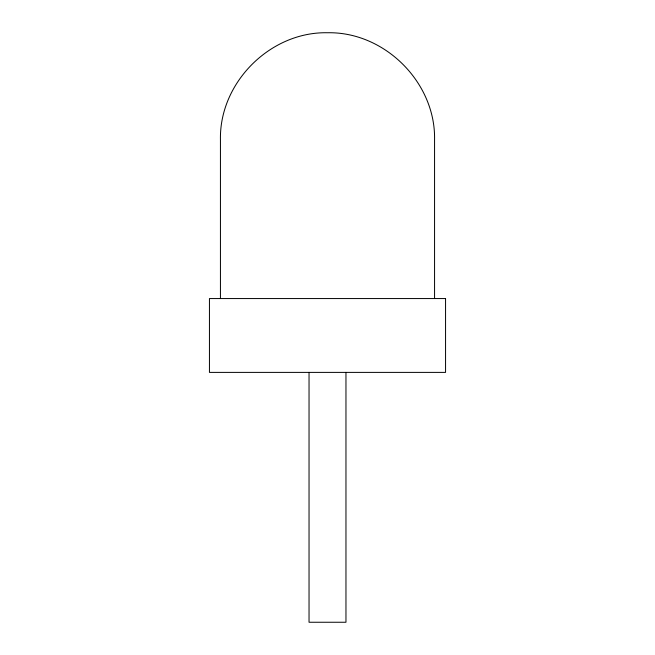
<?xml version="1.0" encoding="UTF-8"?>
<svg xmlns="http://www.w3.org/2000/svg" width="655" height="655" viewBox="0 0 655 655"><rect width="100%" height="100%" fill="white"/><g stroke="black" fill="none" stroke-linecap="round" stroke-linejoin="round"><path stroke-width="0.98" d="M434.56 298.557L434.56 139.81C435.763 82.587 384.722 31.546 327.5 32.75C270.278 31.546 219.237 82.587 220.44 139.81L220.44 298.557M345.963 372.392L345.963 622.25L309.037 622.25L309.037 372.392M445.556 298.557L209.444 298.557L209.444 372.392L445.556 372.392L445.556 298.557"/></g></svg>
